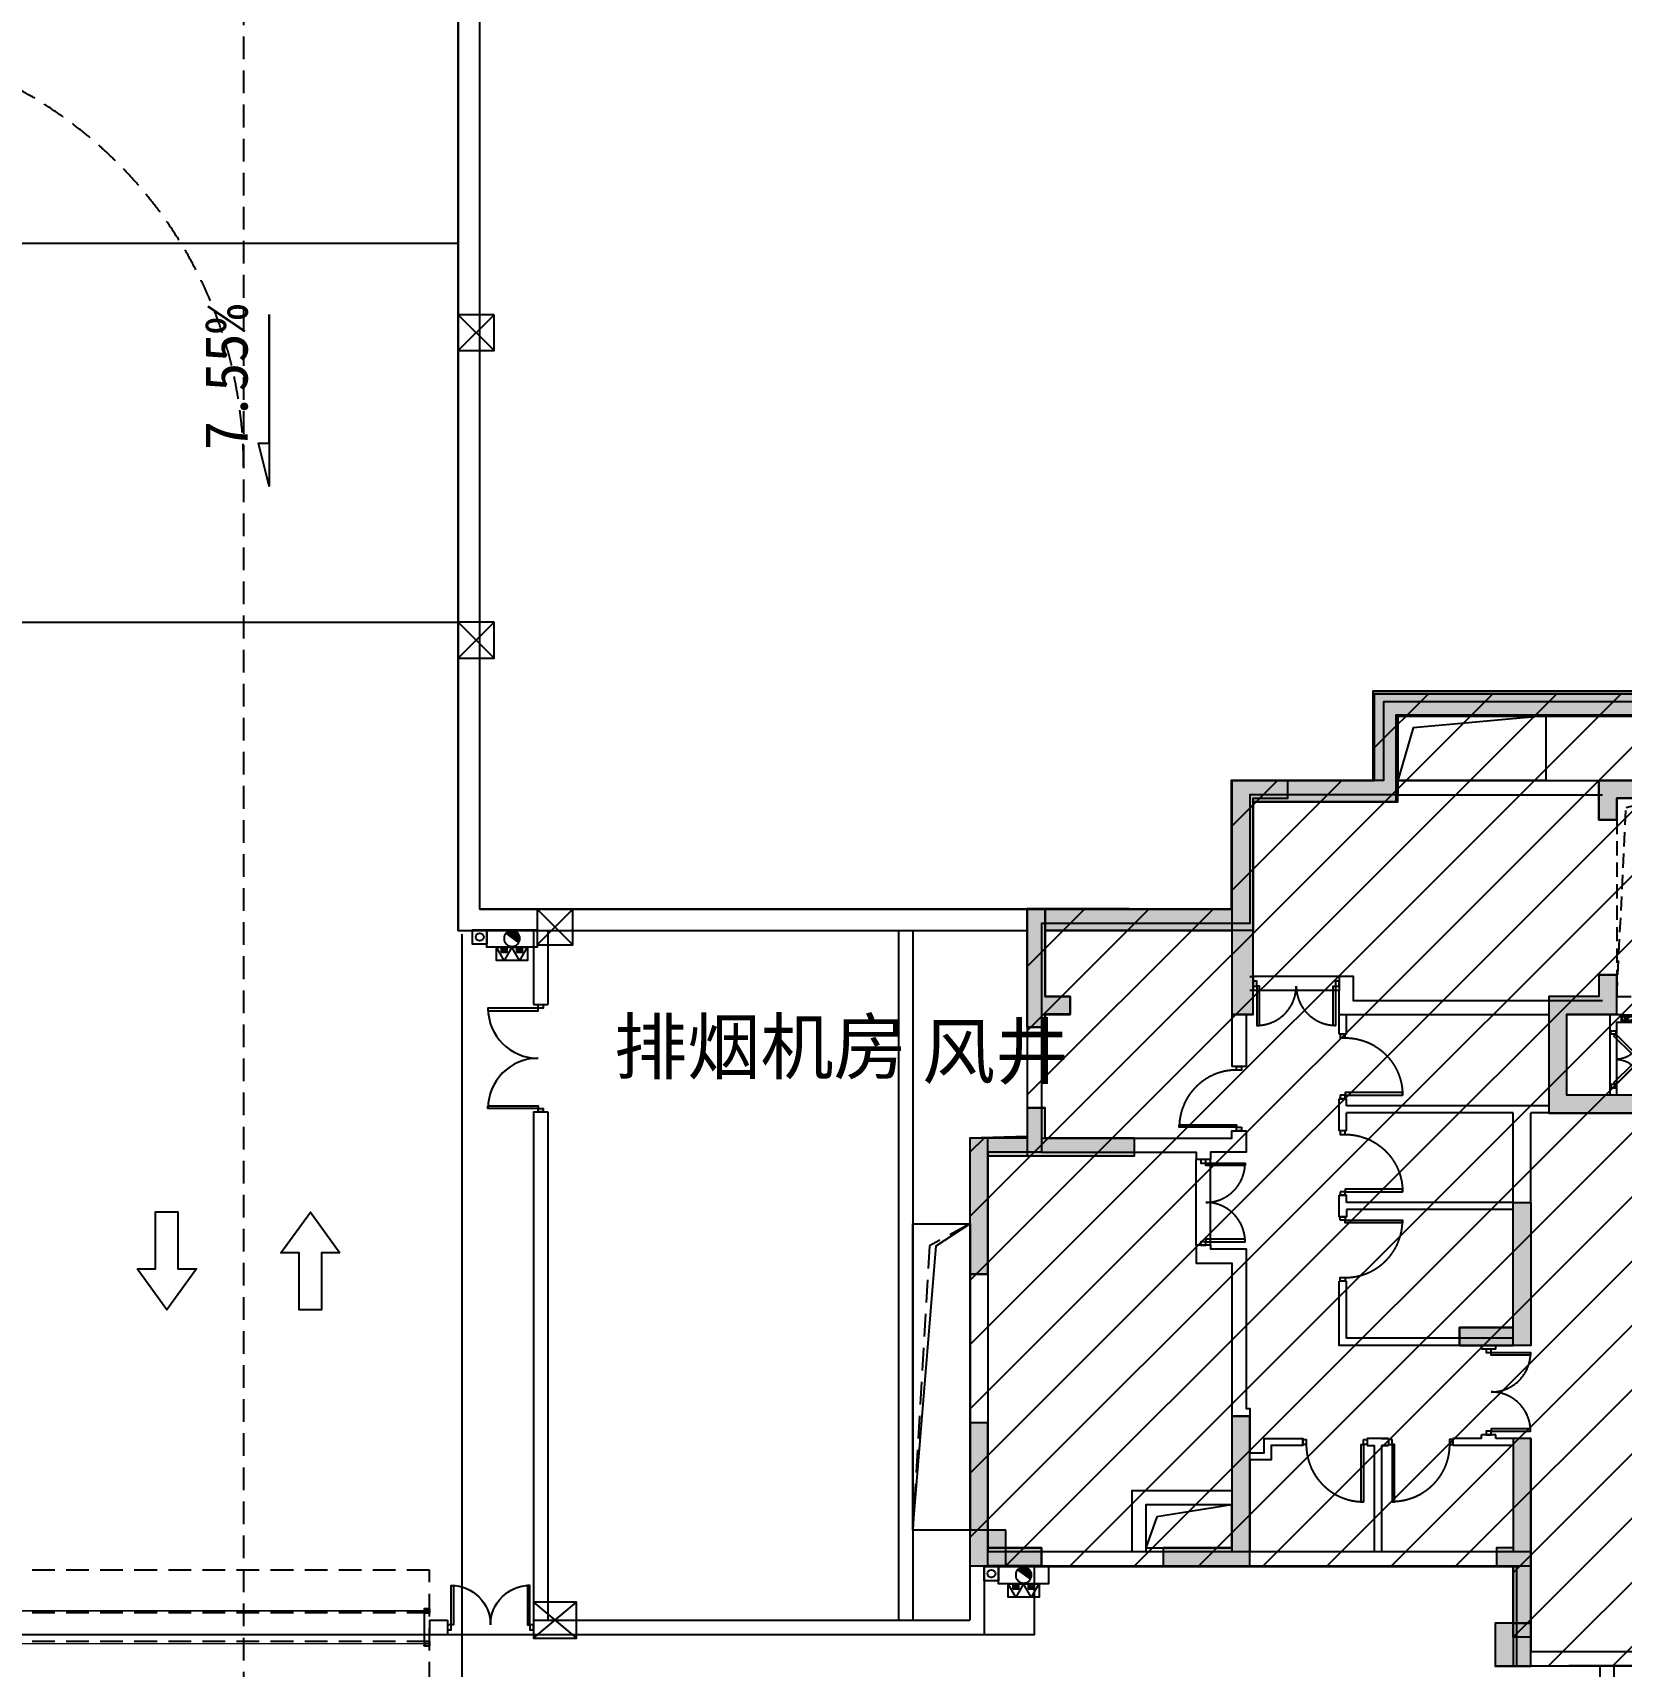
# Model space of a CAD drawing. Header units: millimetres. Extents: x 693907 to 1906102, y -24098 to 332602.
# Drawn here: x 870319 to 892519, y 91354 to 114193 of the extents above; entities that cross this region are included whole.
import ezdxf
from ezdxf.enums import TextEntityAlignment as Align
from ezdxf.xclip import XClip

# ---------------------------------------------------------------- set-up
doc = ezdxf.new("R2010")
doc.units = ezdxf.units.MM
doc.header["$LTSCALE"] = 100
doc.header["$XCLIPFRAME"] = 0
for name, pattern in [('A6-DK-B1F$0$HIDDEN2', [4.7625, 3.175, -1.5875]), ('A6-DK-B1F$0$X-DK-BF1$0$X-DK-BF1$0$DK-WALL-B1F$0$HIDDEN2', [4.7625, 3.175, -1.5875]), ('X4-B1F$0$HIDDEN2', [4.7625, 3.175, -1.5875]), ('XG-130-CORE-B1F$0$ACO-DASHED', [3, 2, -1]), ('XG-130-CORE-B1F$0$XG-14CORE-SF$0$X1-CORE-SF$0$HIDDEN2', [4.7625, 3.175, -1.5875])]:
    doc.linetypes.add(name, pattern=pattern)
for name, color, linetype in [('-ACO-TTLB', 153, 'Continuous'), ('4#-HW-B1F$0$S-HATCH-X', 251, 'Continuous'), ('4#-W-B1F$0$S-COLUMN-S', 2, 'Continuous'), ('4#-W-B1F$0$S-WALL-S', 4, 'Continuous'), ('A-HATCH', 251, 'Continuous'), ('A-ROOM-IDEN', 31, 'Continuous'), ('A6-DK-B1F$0$A-CONC', 30, 'Continuous'), ('A6-DK-B1F$0$A-DOOR', 190, 'Continuous'), ('A6-DK-B1F$0$A-HOLE-FLOR', 242, 'Continuous'), ('A6-DK-B1F$0$A-TRACK', 77, 'A6-DK-B1F$0$HIDDEN2'), ('A6-DK-B1F$0$A-WALL', 2, 'Continuous'), ('A6-DK-B1F$0$X-DK-BF1$0$X-DK-BF1$0$DK-WALL-B1F$0$A-DOOR', 190, 'Continuous'), ('A6-DK-BG-B1F$0$A-DRAIN', 152, 'Continuous'), ('A6-DK-BG-B1F$0$A-STAIR', 142, 'Continuous'), ('A6-W-B1$0$S-WALL-S', 4, 'Continuous'), ('TP-DK-1(xhs)$0$P-J-DIM-L', 70, 'Continuous'), ('TP-DK-1(xhs)$0$P-X-L', 240, 'Continuous'), ('TP-DK-1(xhs)$0$P-X-M', 2, 'Continuous'), ('TP-DK-1(xhs)$0$P-X-X', 1, 'Continuous'), ('X4-B1F$0$A-CONC', 30, 'Continuous'), ('X4-B1F$0$A-HOLE-FLOR', 242, 'Continuous'), ('X4-B1F$0$A-STAIR', 142, 'Continuous'), ('X4-B1F$0$A-VOID', 221, 'X4-B1F$0$HIDDEN2'), ('X4-B1F$0$A-WALL', 2, 'Continuous'), ('X4-B1F$0$xref(dwg引用图层)', 7, 'Continuous'), ('XA6-130-S-B1F$0$A-DOOR', 190, 'Continuous'), ('XA6-130-S-B1F$0$A-HOLE-FLOR', 242, 'Continuous'), ('XA6-130-S-B1F$0$A-STAIR', 142, 'Continuous'), ('XA6-130-S-B1F$0$A-WALL', 2, 'Continuous'), ('XG-130-CORE-B1F$0$A-DOOR', 190, 'Continuous'), ('XG-130-CORE-B1F$0$A-EVTR', 193, 'Continuous'), ('XG-130-CORE-B1F$0$A-HOLE-FLOR', 242, 'Continuous'), ('XG-130-CORE-B1F$0$A-SILL', 135, 'Continuous'), ('XG-130-CORE-B1F$0$A-STAIR', 142, 'Continuous'), ('XG-130-CORE-B1F$0$A-WALL', 2, 'Continuous'), ('XG-130-CORE-B1F$0$XG-14CORE-SF$0$A-STAIR', 142, 'Continuous'), ('XG-130-CORE-B1F$0$XG-14CORE-SF$0$X1-CORE-SF$0$A-INDEX', 134, 'Continuous'), ('XG-130-CORE-B1F$0$XG-14CORE-SF$0$X1-CORE-SF$0$A-RAIL', 55, 'Continuous'), ('XG-130-CORE-B1F$0$XG-14CORE-SF$0$X1-CORE-SF$0$A-STAIR', 142, 'Continuous'), ('XG-130-CORE-B1F$0$XU-3A-28F-SF$0$A-WIND', 126, 'Continuous'), ('xref(dwg引用图层)', 7, 'Continuous')]:
    doc.layers.add(name, color=color, linetype=linetype)
for name, color, linetype, plot in [('4#-HW-B1F$0$S-EDIT', 241, 'Continuous', False), ('A6-W-B1$0$S-EDIT', 241, 'Continuous', False), ('XG-130-CORE-B1F$0$XG-14CORE-SF$0$X1-CORE-SF$0$-ACO-PLTW', 220, 'XG-130-CORE-B1F$0$XG-14CORE-SF$0$X1-CORE-SF$0$HIDDEN2', False)]:
    doc.layers.add(name, color=color, linetype=linetype, plot=plot)
doc.styles.add('A6-DK-BG-B1F$0$华文细黑', font='STXIHEI.TTF')
doc.styles.add('华文细黑', font='STXIHEI.TTF')

# ---------------------------------------------------------------- blocks, each defined once
blk = doc.blocks.new('*U160')
for p, q in [((-25, 0), (-25, 500)), ((25, 0), (25, 500))]:
    blk.add_line(p, q)
for points in [[(25, 500), (-25, 500), (-25, 450), (25, 450)], [(25, 500), (-25, 500), (-25, 450), (25, 450)], [(22, 497), (-22, 497), (-22, 453), (22, 453)], [(22, 497), (-22, 497), (-22, 453), (22, 453)], [(16, 395), (13, 395), (13, 399), (-16, 445), (-16, 450), (-13, 450), (-13, 446), (16, 400), (16, 395)], [(16, 295), (13, 295), (13, 299), (-16, 345), (-16, 350), (-13, 350), (-13, 346), (16, 300), (16, 295)], [(16, 195), (13, 195), (13, 199), (-16, 245), (-16, 250), (-13, 250), (-13, 246), (16, 200), (16, 195)], [(25, 0), (-25, 0), (-25, 50), (25, 50)], [(25, 0), (-25, 0), (-25, 50), (25, 50)], [(22, 3), (-22, 3), (-22, 47), (22, 47)], [(22, 3), (-22, 3), (-22, 47), (22, 47)], [(16, 95), (13, 95), (13, 99), (-16, 145), (-16, 150), (-13, 150), (-13, 146), (16, 100), (16, 95)]]:
    blk.add_lwpolyline(points, close=True)
blk = doc.blocks.new('*U161')
for points in [[(-1100, -35), (-1050, -35), (-1050, 35), (-1100, 35)], [(-50, -35), (0, -35), (0, 35), (-50, 35)], [(-85, -1035), (-85, -35), (-50, -35), (-50, -1035)]]:
    blk.add_lwpolyline(points, close=True)
blk.add_arc((-50, -35), 1000, 180, 270)
blk = doc.blocks.new('XG-130-CORE-B1F$0$DT-YL')
for p, q in [((13512, 6200), (12412, 6200)), ((12962, 3900), (12962, 6200)), ((12562, 5955), (12262, 5955)), ((12562, 6010), (12562, 5955)), ((13362, 5955), (13362, 6010)), ((13662, 5955), (13362, 5955)), ((12156, 5430), (12106, 5430)), ((12131, 5380), (12131, 5430)), ((13806, 5000), (12031, 5000)), ((12156, 4570), (12106, 4570)), ((12131, 4620), (12131, 4570))]:
    blk.add_line(p, q)
for points in [[(13806, 6100), (13806, 6160), (12118, 6160), (12118, 6100)], [(13806, 6010), (13806, 6070), (12118, 6070), (12118, 6010)], [(12081, 5380), (12081, 4620), (12181, 4620), (12181, 5380)]]:
    blk.add_lwpolyline(points, close=True)
for points in [[(12231, 6010), (12231, 4000), (13693, 4000), (13693, 6010)], [(12262, 5955), (12262, 4030), (13662, 4030), (13662, 5955)]]:
    blk.add_lwpolyline(points)
blk.add_circle((12131, 5000), 60)
at = {"extrusion": (0, 0, -1)}
blk.add_ellipse((12962, 5000), major_axis=(60.1, 0), ratio=0.918919, start_param=4.712389, end_param=10.995574, dxfattribs=at)
blk = doc.blocks.new('*U162')
at = {"linetype": 'ByBlock', "lineweight": -2}
for points in [[(322, 258), (75, 10), (50, 35), (297, 282)], [(478, 258), (725, 10), (750, 35), (503, 282)], [(0, 35), (50, 35), (50, -35), (0, -35)], [(800, 35), (750, 35), (750, -35), (800, -35)]]:
    blk.add_lwpolyline(points, close=True, dxfattribs=at)
for centre, start, end in [((50, 35), 0, 45), ((750, 35), 135, 180)]:
    blk.add_arc(centre, 350, start, end, dxfattribs=at)
blk = doc.blocks.new('XG-130-CORE-B1F')
at = {"const_width": 0.25}
blk.add_lwpolyline([(8240, 9020, 1), (8240, 9020, 1)], format="xyb", close=True, dxfattribs=at)
at = {"layer": 'XG-130-CORE-B1F$0$A-HOLE-FLOR', "linetype": 'XG-130-CORE-B1F$0$ACO-DASHED'}
blk.add_lwpolyline([(8940, 9270), (9570, 9270), (9570, 12040), (8940, 12040)], close=True, dxfattribs=at)
blk.add_lwpolyline([(8940, 9270), (9069, 11912), (9570, 12040)], dxfattribs=at)
at = {"layer": 'XG-130-CORE-B1F$0$A-SILL'}
for points in [[(9005, 9010), (9505, 9010)], [(9005, 8910), (9505, 8910)]]:
    blk.add_lwpolyline(points, dxfattribs=at)
at = {"layer": 'XG-130-CORE-B1F$0$A-STAIR'}
blk.add_lwpolyline([(10040, 6390), (11140, 6390)], dxfattribs=at)
at = {"layer": 'XG-130-CORE-B1F$0$A-WALL'}
for p, q in [((12360, 14260), (12360, 9190)), ((10900, 9190), (10900, 9010)), ((10850, 9010), (10850, 8910)), ((11000, 9090), (11000, 8910))]:
    blk.add_line(p, q, dxfattribs=at)
for points in [[(12360, 14260), (9750, 14260), (9750, 8990)], [(9570, 9010), (9570, 12040), (8940, 12040), (8940, 11740), (8690, 11740), (8690, 12290), (9500, 12290)], [(12540, 11989), (12540, 9270), (13310, 9270), (13310, 7640), (11910, 7640), (11910, 7990), (12010, 7990), (12010, 7890), (13060, 7890), (13060, 9020), (12010, 9020), (12010, 8790), (11910, 8790), (11910, 9090), (11000, 9090)], [(8840, 8790), (8940, 8790), (8940, 8910), (9005, 8910), (9005, 9010), (8940, 9010), (8940, 9570), (8690, 9570), (8690, 9270), (7990, 9270), (7990, 7640), (9390, 7640), (9390, 7890), (8940, 7890), (8940, 7990), (8840, 7990), (8840, 7890), (8240, 7890), (8240, 9020), (8840, 9020)], [(12360, 9190), (10900, 9190)], [(8840, 9020), (8840, 8910)], [(8840, 9020), (8840, 8790)], [(9570, 9010), (9505, 9010)], [(9505, 9010), (9505, 8910), (9750, 8910), (9750, 8990), (9750, 8990)], [(10900, 9010), (10850, 9010)], [(11000, 8910), (10850, 8910)], [(11710, 6390), (11140, 6390), (11140, 6210), (11710, 6210), (11710, 3690), (9590, 3690), (9590, 6210), (10040, 6210), (10040, 6390), (9590, 6390)]]:
    blk.add_lwpolyline(points, dxfattribs=at)
at = {"layer": 'XG-130-CORE-B1F$0$XG-14CORE-SF$0$A-STAIR'}
for p, q in [((8840, 8790), (8840, 7990)), ((8940, 7990), (8940, 8790)), ((11910, 7990), (11910, 8790)), ((12010, 8790), (12010, 7990))]:
    blk.add_line(p, q, dxfattribs=at)
blk.add_lwpolyline([(10850, 9010), (9750, 9010)], dxfattribs=at)
at = {"layer": 'XG-130-CORE-B1F$0$XG-14CORE-SF$0$X1-CORE-SF$0$-ACO-PLTW'}
blk.add_line((11180, 13020), (10930, 13020), dxfattribs=at)
blk.add_lwpolyline([(10930, 13020), (10930, 10580), (11180, 10580), (11180, 13020)], dxfattribs=at)
at = {"layer": 'XG-130-CORE-B1F$0$XG-14CORE-SF$0$X1-CORE-SF$0$A-INDEX'}
for points in [[(12360, 12800), (11774, 12462)], [(12360, 12742), (11815, 12428), (11692, 12530), (11808, 12250), (11685, 12352), (11130, 12032)], [(11731, 12437), (11130, 12090)]]:
    blk.add_lwpolyline(points, dxfattribs=at)
at = {"layer": 'XG-130-CORE-B1F$0$XG-14CORE-SF$0$X1-CORE-SF$0$A-RAIL'}
for points in [[(10905, 10555), (11205, 10555), (11205, 13045), (10905, 13045)], [(10955, 10605), (11155, 10605), (11155, 12995), (10955, 12995)]]:
    blk.add_lwpolyline(points, close=True, dxfattribs=at)
at = {"layer": 'XG-130-CORE-B1F$0$XG-14CORE-SF$0$X1-CORE-SF$0$A-STAIR'}
for p, q in [((9750, 12970), (10905, 12970)), ((10955, 12970), (11155, 12970)), ((10980, 10630), (10980, 12970)), ((11130, 10630), (11130, 12970)), ((11205, 12970), (12360, 12970)), ((9750, 12710), (10905, 12710)), ((10955, 12720), (10980, 12720)), ((11130, 12710), (11155, 12710)), ((11205, 12710), (12222, 12710)), ((12200, 12650), (12360, 12650)), ((9750, 12450), (10905, 12450)), ((10955, 12460), (10980, 12460)), ((11130, 12450), (11155, 12450)), ((11205, 12450), (11721, 12450)), ((11750, 12390), (12360, 12390)), ((9750, 12190), (10905, 12190)), ((10955, 12200), (10980, 12200)), ((11130, 12190), (11155, 12190)), ((11205, 12190), (11304, 12190)), ((11282, 12120), (12360, 12120)), ((9750, 11930), (10905, 11930)), ((10955, 11940), (10980, 11940)), ((9750, 11670), (10905, 11670)), ((10955, 11680), (10980, 11680)), ((11130, 11860), (11155, 11860)), ((11205, 11860), (12360, 11860)), ((10955, 11420), (10980, 11420)), ((11130, 11600), (11155, 11600)), ((11205, 11600), (12360, 11600)), ((9750, 11410), (10905, 11410)), ((11130, 11340), (11155, 11340)), ((11205, 11340), (12360, 11340)), ((9750, 11150), (10905, 11150)), ((10955, 11160), (10980, 11160)), ((11130, 11080), (11155, 11080)), ((11205, 11080), (12360, 11080)), ((9750, 10890), (10905, 10890)), ((10955, 10900), (10980, 10900)), ((11130, 10820), (11155, 10820)), ((11205, 10820), (12360, 10820)), ((9750, 10630), (10905, 10630)), ((10955, 10630), (11155, 10630))]:
    blk.add_line(p, q, dxfattribs=at)
at = {"layer": 'XG-130-CORE-B1F$0$XG-14CORE-SF$0$X1-CORE-SF$0$A-STAIR', "linetype": 'XG-130-CORE-B1F$0$XG-14CORE-SF$0$X1-CORE-SF$0$HIDDEN2'}
for points in [[(10900, 14120), (11200, 14120)], [(11110, 9480), (10900, 9480)]]:
    blk.add_lwpolyline(points, dxfattribs=at)
for centre, start, end in [((10900, 12970), 90, 180), ((11200, 12970), 0, 90), ((10900, 10630), 180, 270), ((11200, 10630), 270, 0)]:
    blk.add_arc(centre, 1150, start, end, dxfattribs=at)
at = {"layer": 'XG-130-CORE-B1F$0$A-DOOR'}
for name, p, rotation in [('*U161', (9750, 8960), 180), ('*U162', (11960, 7990), 90)]:
    blk.add_blockref(name, p, dxfattribs=dict(at, rotation=rotation))
at = {"layer": 'XG-130-CORE-B1F$0$A-DOOR', "xscale": -1, "rotation": 270}
blk.add_blockref('*U162', (8890, 7990), dxfattribs=at)
at = {"layer": 'XG-130-CORE-B1F$0$A-EVTR'}
blk.add_blockref('XG-130-CORE-B1F$0$DT-YL', (-2312, 10), dxfattribs=at)
at = {"layer": 'XG-130-CORE-B1F$0$XU-3A-28F-SF$0$A-WIND', "rotation": 90}
blk.add_blockref('*U160', (9505, 8960), dxfattribs=at)
blk = doc.blocks.new('*U100')
for points in [[(-900, 35), (-850, 35), (-850, -35), (-900, -35)], [(-50, 35), (0, 35), (0, -35), (-50, -35)], [(-85, -835), (-85, -35), (-50, -35), (-50, -835)]]:
    blk.add_lwpolyline(points, close=True)
blk.add_arc((-50, -35), 800, 180, 270)
blk = doc.blocks.new('*U95')
at = {"linetype": 'ByBlock', "lineweight": -2}
for points in [[(0, -35), (50, -35), (50, 35), (0, 35)], [(1150, -35), (1200, -35), (1200, 35), (1150, 35)], [(85, -585), (85, -35), (50, -35), (50, -585)], [(1115, -585), (1115, -35), (1150, -35), (1150, -585)]]:
    blk.add_lwpolyline(points, close=True, dxfattribs=at)
for centre, start, end in [((50, -35), 270, 0), ((1150, -35), 180, 270)]:
    blk.add_arc(centre, 550, start, end, dxfattribs=at)
blk = doc.blocks.new('*U103')
for points in [[(-900, 35), (-850, 35), (-850, -35), (-900, -35)], [(-50, 35), (0, 35), (0, -35), (-50, -35)], [(-85, -835), (-85, -35), (-50, -35), (-50, -835)]]:
    blk.add_lwpolyline(points, close=True)
blk.add_arc((-50, -35), 800, 180, 270)
blk = doc.blocks.new('*U98')
for points in [[(-815, 835), (-815, 35), (-850, 35), (-850, 835)], [(-850, -35), (-900, -35), (-900, 35), (-850, 35)], [(0, -35), (-50, -35), (-50, 35), (0, 35)]]:
    blk.add_lwpolyline(points, close=True)
blk.add_arc((-850, 35), 800, 0, 90)
blk = doc.blocks.new('XA6-130-S-B1F')
at = {"layer": 'XA6-130-S-B1F$0$A-HOLE-FLOR'}
blk.add_lwpolyline([(5880, 13190), (7950, 13190), (7950, 12290), (5880, 12290)], close=True, dxfattribs=at)
blk.add_lwpolyline([(7950, 13190), (6095, 13024), (5880, 12290)], dxfattribs=at)
at = {"layer": 'XA6-130-S-B1F$0$A-STAIR'}
for points in [[(5060, 9550), (3860, 9550)], [(5060, 9350), (3860, 9350)], [(3060, 5790), (3060, 6990)], [(3260, 5790), (3260, 6990)]]:
    blk.add_lwpolyline(points, dxfattribs=at)
at = {"layer": 'XA6-130-S-B1F$0$A-WALL'}
for points in [[(9500, 13390), (5680, 13390), (5680, 12290), (3560, 12290), (3560, 10490), (700, 10490)], [(9500, 13190), (5880, 13190), (5880, 12090), (3810, 12090), (3810, 10290), (900, 10290), (900, 7090), (150, 7090), (150, 1510), (7740, 1510), (7740, 110), (9750, 110)], [(5880, 12290), (8740, 12290)], [(5880, 12090), (8740, 12090)], [(3560, 10490), (700, 10490), (700, 7290), (-100, 7290), (-100, 1310), (7540, 1310), (7540, -90), (9750, -90)], [(3810, 9550), (3860, 9550), (3860, 9350), (3810, 9350)], [(7990, 9210), (5260, 9210), (5260, 9550), (5060, 9550)], [(5060, 9550), (5060, 9350)], [(7990, 9010), (5060, 9010), (5060, 9350), (5060, 9350)], [(8740, 9210), (7990, 9210), (7990, 7740), (5160, 7740)], [(3560, 9020), (3560, 8290)], [(3760, 9020), (3760, 8290)], [(5060, 8740), (5060, 9010)], [(5160, 8740), (5160, 9010)], [(5160, 8740), (5060, 8740)], [(3760, 8290), (3560, 8290)], [(5060, 7390), (5060, 7840)], [(5160, 7840), (5060, 7840)], [(5160, 7740), (5160, 7840)], [(5160, 7390), (5160, 7640)], [(7490, 7640), (5160, 7640)], [(7490, 6390), (7490, 7640)], [(7990, 7640), (7740, 7640)], [(7740, 6390), (7740, 7640)], [(900, 7290), (3560, 7290), (3560, 7390), (3760, 7390), (3760, 7090), (3260, 7090), (3260, 6990)], [(3760, 7390), (3760, 7090)], [(5160, 7390), (5060, 7390)], [(900, 7090), (3060, 7090), (3060, 6990)], [(3260, 6990), (3060, 6990)], [(5160, 6290), (5160, 6190), (5060, 6190), (5060, 6490)], [(5160, 6490), (5060, 6490)], [(5160, 6390), (5160, 6490)], [(7490, 6390), (5160, 6390)], [(7490, 6290), (5160, 6290)], [(3060, 5790), (3060, 5540), (3560, 5540), (3560, 1510)], [(3260, 5790), (3060, 5790)], [(3260, 5790), (3260, 5740), (3760, 5740), (3760, 3510), (3810, 3510), (3810, 2890)], [(5160, 5290), (5060, 5290)], [(7050, 4390), (5060, 4390), (5060, 5290)], [(7490, 4490), (5160, 4490), (5160, 5290)], [(5160, 5190), (5160, 5290)], [(7050, 4340), (7050, 4390)], [(7250, 4340), (7050, 4340)], [(7490, 4390), (7250, 4390)], [(7250, 4340), (7250, 4390)], [(3810, 2890), (4010, 2890), (4010, 3090), (4550, 3090), (4550, 2990), (4110, 2990), (4110, 2790), (3810, 2790), (3810, 1510)], [(5750, 3090), (5450, 3090)], [(5450, 3090), (5450, 2990)], [(5450, 2990), (5550, 2990), (5550, 1510)], [(5650, 3090), (5750, 3090)], [(5750, 2990), (5650, 2990)], [(5650, 2990), (5650, 1510)], [(5650, 2990), (5750, 2990)], [(5750, 3090), (5750, 2990)], [(6650, 3090), (6650, 2990)], [(7050, 3090), (6650, 3090)], [(7490, 2990), (6650, 2990)], [(7050, 3090), (7050, 3140)], [(7250, 3140), (7050, 3140)], [(7250, 3090), (7250, 3140)], [(7740, 3090), (7250, 3090)], [(7490, 2990), (7490, 1510)], [(7740, 3090), (7740, 1510)]]:
    blk.add_lwpolyline(points, dxfattribs=at)
at = {"layer": 'XA6-130-S-B1F$0$A-DOOR'}
for name, p in [('*U95', (3860, 9450)), ('*U100', (5450, 3040))]:
    blk.add_blockref(name, p, dxfattribs=at)
at = {"layer": 'XA6-130-S-B1F$0$A-DOOR', "xscale": -1, "rotation": 270}
for p in [(5110, 8740), (5110, 7390)]:
    blk.add_blockref('*U98', p, dxfattribs=at)
at = {"layer": 'XA6-130-S-B1F$0$A-DOOR'}
for name, p, rotation in [('*U103', (3660, 7390), 270), ('*U95', (3160, 5790), 90), ('*U98', (5110, 5290), 270), ('*U95', (7150, 3140), 90)]:
    blk.add_blockref(name, p, dxfattribs=dict(at, rotation=rotation))
at = {"layer": 'XA6-130-S-B1F$0$A-DOOR', "xscale": -1}
blk.add_blockref('*U100', (5750, 3040), dxfattribs=at)
blk = doc.blocks.new('X4-B1F')
at = {"layer": 'X4-B1F$0$A-CONC'}
blk.add_lwpolyline([(8162, 110), (9300, 110), (9300, -90), (8269, -90)], dxfattribs=at)
at = {"layer": 'X4-B1F$0$A-HOLE-FLOR'}
blk.add_lwpolyline([(2360, 1560), (3560, 1560), (3560, 2160), (2360, 2160)], close=True, dxfattribs=at)
blk.add_lwpolyline([(3560, 2160), (2510, 1996), (2360, 1560)], dxfattribs=at)
at = {"layer": 'X4-B1F$0$A-STAIR'}
for points in [[(8900, -90), (11500, -90)], [(8900, -90), (8900, -2090), (11500, -2090), (11500, -90)]]:
    blk.add_lwpolyline(points, dxfattribs=at)
at = {"layer": 'X4-B1F$0$A-VOID'}
blk.add_lwpolyline([(-900, 6090), (-100, 6090), (-100, 1810), (-900, 1810)], close=True, dxfattribs=at)
blk.add_lwpolyline([(-100, 6089), (-666, 5784), (-900, 1810)], dxfattribs=at)
at = {"layer": 'X4-B1F$0$A-WALL'}
for points in [[(3560, 2360), (2160, 2360), (2160, 1510)], [(3560, 2160), (2360, 2160), (2360, 1510)]]:
    blk.add_lwpolyline(points, dxfattribs=at)
ref = blk.add_blockref('XA6-130-S-B1F', (0, 0))
XClip(ref).set_block_clipping_path([(-2000.0000000001, -1000), (8285.099959881, -1000), (8285.099959881, 1240.1551048407), (12225.9127368871, 1240.1551048407), (12225.9127368871, -1000), (30200.0000062791, -1000), (30200.0000062791, 988.1513890704), (33245.6530441269, 988.1513890704), (33245.6530441269, -1000), (43579.9999999999, -1000), (43579.9999999999, 14900), (-2000.0000000001, 14900)])
at = {"layer": 'X4-B1F$0$xref(dwg引用图层)'}
blk.add_blockref('XG-130-CORE-B1F', (0, 0), dxfattribs=at)
blk = doc.blocks.new('4#-HW-B1F')
at = {"layer": '4#-HW-B1F$0$S-HATCH-X'}
for points in [[(33180, 13540), (37180, 13540), (37180, 12290), (39020, 12290), (39020, 10490), (41880, 10490), (41880, 7290), (42680, 7290), (42680, 6390), (43680, 6390), (43680, 2790), (42680, 2790), (42680, 1310), (35140, 1310), (35140, 310), (35140, -90), (33150, -90), (33150, 210), (34840, 210), (34840, 310), (34840, 1610), (42380, 1610), (42380, 3090), (43380, 3090), (43380, 6090), (42380, 6090), (42380, 6990), (41580, 6990), (41580, 10190), (38720, 10190), (38720, 11990), (36830, 11990), (36830, 13190), (32830, 13190), (32830, 14260), (30220, 14260), (30220, 11990), (25140, 11990), (25140, 10190), (22280, 10190), (22280, 7000), (20300, 7000), (20300, 10190), (17440, 10190), (17440, 11940), (12360, 11940), (12360, 14260), (9750, 14260), (9750, 13190), (5880, 13190), (5880, 11990), (3860, 11990), (3860, 10190), (950, 10190), (950, 10490), (3560, 10490), (3560, 12290), (5530, 12290), (5530, 13540), (9400, 13540), (9400, 14610), (12710, 14610), (12710, 12290), (17740, 12290), (17740, 10490), (20600, 10490), (20600, 7300), (21980, 7300), (21980, 10490), (24840, 10490), (24840, 12290), (29870, 12290), (29870, 14610), (33180, 14610)], [(8690, 11740), (8940, 11740), (8940, 12040), (9750, 12040), (9750, 13990), (9450, 13990), (9450, 12290), (8690, 12290)], [(3860, 9020), (3860, 12040), (4340, 12040), (4340, 12290), (3560, 12290), (3560, 9020)], [(950, 9270), (1300, 9270), (1300, 9020), (950, 9020), (950, 8840), (700, 8840), (700, 10490), (950, 10490)], [(7990, 9270), (7990, 7640), (9390, 7640), (9390, 7710), (9390, 7890), (8240, 7890), (8240, 9020), (8940, 9020), (8940, 9570), (8690, 9570), (8690, 9270)], [(2200, 7040), (2200, 7110), (2200, 7290), (950, 7290), (950, 7710), (700, 7710), (700, 7040)], [(150, 5390), (150, 7290), (-100, 7290), (-100, 5390)], [(700, 7290), (700, 7040), (150, 7040), (150, 7290)], [(7490, 6390), (7740, 6390), (7740, 4390), (7490, 4390)], [(7490, 4390), (7490, 4640), (6740, 4640), (6740, 4390)], [(150, 1310), (150, 3310), (-100, 3310), (-100, 1310)], [(2600, 1560), (2600, 1310), (3810, 1310), (3810, 3400), (3560, 3400), (3560, 1560)], [(7260, 1560), (7260, 1310), (7740, 1310), (7740, 3090), (7490, 3090), (7490, 1560)], [(400, 1810), (-100, 1810), (-100, 1310), (400, 1310)], [(900, 1560), (150, 1560), (150, 1310), (900, 1310)], [(7490, 310), (7490, 1310), (7740, 1310), (7740, 310)], [(7740, 510), (7240, 510), (7240, -90), (7740, -90)]]:
    blk.add_hatch(color=256, dxfattribs=at).paths.add_polyline_path(points)
at = {"layer": '4#-HW-B1F$0$S-EDIT'}
for points in [[(9750, 13200), (5850, 13200), (5850, 11990), (3860, 11990), (3860, 10190), (950, 10190), (950, 10490), (3560, 10490), (3560, 12290), (5550, 12290), (5550, 13500), (9450, 13500)], [(7490, 4640), (6740, 4640), (6740, 4390), (7490, 4390)], [(150, 1560), (900, 1560), (900, 1310), (150, 1310)]]:
    blk.add_lwpolyline(points, dxfattribs=at)
for points in [[(8690, 11740), (8940, 11740), (8940, 12040), (9750, 12040), (9750, 13990), (9450, 13990), (9450, 12290), (8690, 12290)], [(3860, 9020), (3860, 12040), (4340, 12040), (4340, 12290), (3560, 12290), (3560, 9020)], [(950, 9270), (1300, 9270), (1300, 9020), (950, 9020), (950, 8840), (700, 8840), (700, 10490), (950, 10490)], [(7990, 9270), (7990, 7640), (9390, 7640), (9390, 7710), (9390, 7710), (9390, 7890), (8240, 7890), (8240, 9020), (8940, 9020), (8940, 9570), (8690, 9570), (8690, 9270)], [(2200, 7040), (2200, 7110), (2200, 7110), (2200, 7290), (950, 7290), (950, 7710), (700, 7710), (700, 7040)], [(150, 5390), (150, 7290), (-100, 7290), (-100, 5390)], [(7490, 6390), (7740, 6390), (7740, 4390), (7490, 4390)], [(150, 1310), (150, 3310), (-100, 3310), (-100, 1310)], [(2600, 1560), (2600, 1310), (3810, 1310), (3810, 3400), (3560, 3400), (3560, 1560)], [(7260, 1560), (7260, 1310), (7740, 1310), (7740, 3090), (7490, 3090), (7490, 1560)], [(400, 1810), (-100, 1810), (-100, 1310), (400, 1310)], [(7490, 310), (7490, 1310), (7740, 1310), (7740, 310)], [(7740, 510), (7240, 510), (7240, -90), (7740, -90)]]:
    blk.add_lwpolyline(points, close=True, dxfattribs=at)
blk = doc.blocks.new('4#-W-B1F')
at = {"layer": '4#-W-B1F$0$S-COLUMN-S'}
for points in [[(400, 1808.870049), (-100, 1808.870049), (-100, 1308.870049), (400, 1308.870049)], [(7740, 508.870049), (7240, 508.870049), (7240, -91.129951), (7740, -91.129951)]]:
    blk.add_lwpolyline(points, close=True, dxfattribs=at)
at = {"layer": '4#-W-B1F$0$S-WALL-S', "color": 0, "linetype": 'ByBlock', "lineweight": -2}
for points in [[(9400, 13538.870049), (5530, 13538.870049), (5530, 12288.870049), (3560, 12288.870049), (3560, 10488.870049), (950, 10488.870049), (700, 10488.870049), (700, 8838.870049), (950, 8838.870049), (950, 9018.870049), (1300, 9018.870049), (1300, 9268.870049), (950, 9268.870049), (950, 10188.870049), (3560, 10188.870049), (3560, 9018.870049), (3860, 9018.870049), (3860, 10188.870049), (3860, 11988.870049), (5880, 11988.870049), (5880, 13188.870049), (9450, 13188.870049)], [(9450, 12288.870049), (8690, 12288.870049), (8690, 11738.870049), (8940, 11738.870049), (8940, 12038.870049), (9750, 12038.870049)], [(700, 7038.870049), (2200, 7038.870049), (2200, 7108.870049), (2200, 7108.870049), (2200, 7288.870049), (950, 7288.870049), (950, 7708.870049), (700, 7708.870049), (700, 7288.870049), (150, 7288.870049), (-100, 7288.870049), (-100, 5388.870049), (150, 5388.870049), (150, 7038.870049), (700, 7038.870049)], [(7490, 4388.870049), (6740, 4388.870049), (6740, 4638.870049), (7490, 4638.870049)]]:
    blk.add_lwpolyline(points, dxfattribs=at)
for points in [[(7990, 9268.870049), (7990, 7638.870049), (9390, 7638.870049), (9390, 7708.870049), (9390, 7708.870049), (9390, 7888.870049), (8240, 7888.870049), (8240, 9018.870049), (8940, 9018.870049), (8940, 9568.870049), (8690, 9568.870049), (8690, 9268.870049)], [(7740, 4388.870049), (7490, 4388.870049), (7490, 6388.870049), (7740, 6388.870049)], [(150, 3308.870049), (-100, 3308.870049), (-100, 1308.870049), (150, 1308.870049), (900, 1308.870049), (900, 1558.870049), (150, 1558.870049)], [(2600, 1558.870049), (2600, 1308.870049), (3810, 1308.870049), (3810, 3398.870049), (3560, 3398.870049), (3560, 1558.870049)], [(7490, 1308.870049), (7490, 508.870049), (7740, 508.870049), (7740, 1308.870049), (7740, 1308.870049), (7740, 1308.870049), (7740, 3088.870049), (7490, 3088.870049), (7490, 1558.870049), (7260, 1558.870049), (7260, 1558.870049), (7260, 1308.870049)]]:
    blk.add_lwpolyline(points, close=True, dxfattribs=at)
blk = doc.blocks.new('BF1')
at = {"layer": 'xref(dwg引用图层)'}
for name in ['4#-HW-B1F', '4#-W-B1F']:
    blk.add_blockref(name, (141300, 91450), dxfattribs=at)
blk = doc.blocks.new('TP-DK-1(xhs)$0$PG01.1')
at = {"color": 1}
for p, q in [((108, 187), (0, 0)), ((80, 72), (66, 58)), ((89, 72), (66, 48)), ((99, 72), (66, 39)), ((109, 72), (66, 29)), ((118, 72), (66, 20)), ((128, 72), (66, 10)), ((138, 72), (66, 0)), ((147, 72), (76, 0)), ((150, 65), (85, 0)), ((150, 56), (94, 0)), ((150, 46), (104, 0)), ((216, 0), (108, 187)), ((150, 36), (114, 0)), ((150, 27), (123, 0)), ((150, 17), (133, 0)), ((150, 8), (142, 0)), ((324, 187), (216, 0)), ((296, 72), (282, 58)), ((305, 72), (282, 48)), ((315, 72), (282, 39)), ((325, 72), (282, 29)), ((334, 72), (282, 20)), ((344, 72), (282, 10)), ((354, 72), (282, 0)), ((363, 72), (292, 0)), ((366, 65), (301, 0)), ((366, 56), (310, 0)), ((366, 46), (320, 0)), ((432, 0), (324, 187)), ((366, 36), (330, 0)), ((366, 27), (339, 0)), ((366, 17), (349, 0)), ((366, 8), (358, 0))]:
    blk.add_line(p, q, dxfattribs=at)
at = {"color": 2}
for p, q in [((0, 0), (216, 0)), ((216, 0), (432, 0))]:
    blk.add_line(p, q, dxfattribs=at)
at = {"color": 1}
for points in [[(0, 0), (436, 0), (436, 190), (0, 190)], [(66, 72), (150, 72), (150, 0), (66, 0)], [(282, 72), (366, 72), (366, 0), (282, 0)]]:
    blk.add_lwpolyline(points, close=True, dxfattribs=at)
blk = doc.blocks.new('TP-DK-1(xhs)$0$PG02.4')
blk.add_hatch(color=1).paths.add_polyline_path([(265, 48, 0.699012), (461, 120, 0.141488), (444, 179)])
at = {"color": 1}
blk.add_line((265, 48), (444, 179), dxfattribs=at)
blk.add_lwpolyline([(0, 0), (700, 0), (700, 240), (0, 240)], close=True, dxfattribs=at)
blk.add_circle((350, 120), 111, dxfattribs=at)
blk = doc.blocks.new('TP-DK-1(xhs)')
at = {"layer": 'TP-DK-1(xhs)$0$P-J-DIM-L', "color": 8, "true_color": 0x808080, "elevation": 0}
for points in [[(134450, 101650), (134450, 101450), (134250, 101450), (134250, 101650)], [(141600, 92750), (141600, 92550), (141400, 92550), (141400, 92750)]]:
    blk.add_lwpolyline(points, close=True, dxfattribs=at)
at = {"layer": 'TP-DK-1(xhs)$0$P-X-L'}
for centre in [(134350, 101550, 0), (141500, 92650, 0)]:
    blk.add_circle(centre, 55, dxfattribs=at)
at = {"layer": 'TP-DK-1(xhs)$0$P-X-M', "extrusion": (0, 0, -1), "zscale": -1, "rotation": 180}
for p in [(-134582, 101410, 0), (-141732, 92510, 0)]:
    blk.add_blockref('TP-DK-1(xhs)$0$PG01.1', p, dxfattribs=at)
at = {"layer": 'TP-DK-1(xhs)$0$P-X-X', "xscale": -1, "rotation": 180}
for p in [(134450, 101650, 0), (141600, 92750, 0)]:
    blk.add_blockref('TP-DK-1(xhs)$0$PG02.4', p, dxfattribs=at)
blk = doc.blocks.new('A6-W-B1$0$Z-3')
at = {"layer": 'A6-W-B1$0$S-EDIT'}
for p, q in [((-250, 250), (250, -250)), ((250, 250), (-250, -250))]:
    blk.add_line(p, q, dxfattribs=at)
at = {"layer": 'A6-W-B1$0$S-WALL-S', "color": 0, "linetype": 'ByBlock', "lineweight": -2}
blk.add_lwpolyline([(250, 250), (-250, 250), (-250, -250), (250, -250), (250, 250)], dxfattribs=at)
blk = doc.blocks.new('A6-W-B1$0$Z-2')
at = {"layer": 'A6-W-B1$0$S-EDIT'}
for p, q in [((72869, 44139), (73369, 43539)), ((73369, 44139), (72869, 43539))]:
    blk.add_line(p, q, dxfattribs=at)
at = {"layer": 'A6-W-B1$0$S-WALL-S', "color": 0, "linetype": 'ByBlock', "lineweight": -2}
blk.add_lwpolyline([(73369, 44139), (72869, 44139), (72869, 43539), (73369, 43539), (73369, 44139)], dxfattribs=at)
blk = doc.blocks.new('A6-W-B1', base_point=(85957, 40190))
at = {"layer": 'A6-W-B1$0$S-WALL-S'}
blk.add_lwpolyline([(227957, 141830), (227957, 142130), (227957, 142130), (227957, 142130), (220307, 142130), (220307, 192300), (227157, 192300), (227157, 192600), (220007, 192600), (220007, 141830), (227957, 141830), (227957, 141830), (227957, 141830)], dxfattribs=at)
for p in [(220257, 150190), (220257, 145890), (221357, 141880, 0)]:
    blk.add_blockref('A6-W-B1$0$Z-3', p, dxfattribs=at)
at = {"layer": 'A6-W-B1$0$S-WALL-S', "rotation": 90}
blk.add_blockref('A6-W-B1$0$Z-2', (265197, 59071, 0), dxfattribs=at)
blk = doc.blocks.new('A6-DK-BG-B1F$0$A-DRAIN-INDEX')
blk.add_lwpolyline([(300, 0), (0, 0), (-300, 0), (-500, 0), (-300, 50), (-300, 0)], close=True)
at = {"style": 'A6-DK-BG-B1F$0$华文细黑'}
blk.add_attdef('坡度', text='', height=250, dxfattribs=at).set_placement((0, 100), align=Align.CENTER)
blk = doc.blocks.new('A6-DK-BG-B1F')
at = {"layer": 'A6-DK-BG-B1F$0$A-STAIR'}
for p, q in [((127800, 111250), (134050, 111250)), ((121750, 105950), (134050, 105950))]:
    blk.add_line(p, q, dxfattribs=at)
at = {"layer": 'A6-DK-BG-B1F$0$A-STAIR', "elevation": 0}
blk.add_lwpolyline([(134100, 101590), (134100, 69830), (122750, 69830)], dxfattribs=at)
at = {"layer": 'A6-DK-BG-B1F$0$A-DRAIN'}
ref = blk.add_blockref('A6-DK-BG-B1F$0$A-DRAIN-INDEX', (131406, 109352), dxfattribs=dict(at, xscale=3, yscale=3, zscale=3, rotation=90))
ref.add_attrib('坡度', '7.55%', dxfattribs={"layer": '0', "height": 600, "rotation": 90, "style": 'A6-DK-BG-B1F$0$华文细黑'}).set_placement((131106, 109376), align=Align.CENTER)
blk = doc.blocks.new('A6-DK-B1F$0$A$C48A675EB')
at = {"layer": 'A6-DK-B1F$0$A-TRACK', "linetype": 'ByBlock'}
blk.add_lwpolyline([(1047, -516), (1047, -195), (50, -195), (50, 195), (1047, 195), (1047, 517), (1759, 0)], close=True, dxfattribs=at)
blk = doc.blocks.new('A6-DK-B1F$0$gsethsergtyf')
at = {"layer": 'A6-DK-B1F$0$A-TRACK'}
blk.add_line((131050, 188910), (131050, 73030), dxfattribs=at)
for centre, start, end in [((125050, 120125, 0), 270, 0), ((125050, 108125, 0), 0, 90)]:
    blk.add_arc(centre, 6000, start, end, dxfattribs=at)
at = {"layer": 'A6-DK-B1F$0$A-TRACK', "linetype": 'ByBlock'}
for p, xscale, yscale, zscale, rotation in [((129976, 97747, 0), 0.8, 0.8, 0.8, 270), ((131984, 96296, 0), 0.8000000000000003, 0.8000000000000003, 0.8000000000000003, 90)]:
    blk.add_blockref('A6-DK-B1F$0$A$C48A675EB', p, dxfattribs=dict(at, xscale=xscale, yscale=yscale, zscale=zscale, rotation=rotation))
blk = doc.blocks.new('dttc')
at = {"layer": 'A-HATCH'}
h = blk.add_hatch(dxfattribs=at)
h.set_pattern_fill('ANSI31', color=256, scale=200)
h.paths.add_polyline_path([(141200, 92760), (148790, 92760), (148790, 91360), (155260, 91360), (155260, 91760), (155110, 91759), (155110, 92758), (170070, 92754), (170070, 91360), (176330, 91359), (176330, 92759), (183980, 92760), (183980, 94239), (184980, 94239), (184980, 97839), (183980, 97839), (183980, 98739), (183180, 98739), (183180, 101939), (180320, 101939), (180320, 103739), (178430, 103739), (178430, 104939), (174430, 104940), (174430, 106009), (171220, 106009), (171220, 103740), (166140, 103740), (166140, 101940), (163280, 101939), (163280, 98740), (161900, 98750), (161900, 101939), (159040, 101940), (159040, 103740), (153960, 103740), (153960, 106009), (150750, 106009), (150750, 104950), (146850, 104950), (146850, 103740), (144850, 103740), (144850, 101939), (142000, 101950), (142000, 98760), (141200, 98739)])
blk.add_lwpolyline([(150750, 104950), (146850, 104950), (146850, 103740), (144850, 103740), (144850, 101939), (142000, 101950), (142000, 98760), (141200, 98739), (141200, 92760), (148790, 92760), (148790, 91360), (155260, 91360)], dxfattribs=at)
blk = doc.blocks.new('*U463')
at = {"linetype": 'ByBlock', "lineweight": -2}
for points in [[(85, 735), (85, 35), (50, 35), (50, 735)], [(1415, 735), (1415, 35), (1450, 35), (1450, 735)], [(0, 35), (50, 35), (50, -35), (0, -35)], [(1450, 35), (1500, 35), (1500, -35), (1450, -35)]]:
    blk.add_lwpolyline(points, close=True, dxfattribs=at)
for centre, start, end in [((50, 35), 0, 90), ((1450, 35), 90, 180)]:
    blk.add_arc(centre, 700, start, end, dxfattribs=at)
blk = doc.blocks.new('*U446')
at = {"layer": 'A6-DK-B1F$0$X-DK-BF1$0$X-DK-BF1$0$DK-WALL-B1F$0$A-DOOR', "linetype": 'A6-DK-B1F$0$X-DK-BF1$0$X-DK-BF1$0$DK-WALL-B1F$0$HIDDEN2'}
for p, q in [((-200, 6000), (-200, 0)), ((200, 6000), (200, 0))]:
    blk.add_line(p, q, dxfattribs=at)
blk.add_lwpolyline([(-800, 0), (800, 0), (800, 6000), (-800, 6000), (-800, 0)], close=True, dxfattribs=at)
at = {"layer": 'A6-DK-B1F$0$X-DK-BF1$0$X-DK-BF1$0$DK-WALL-B1F$0$A-DOOR'}
for points in [[(-208, 5935), (-210, 5935), (-210, 5925), (-200, 5925), (-200, 6000), (-260, 6000), (-260, 5925), (-250, 5925), (-250, 5935), (-252, 5935), (-252, 5927), (-258, 5927), (-258, 5998), (-202, 5998), (-202, 5927), (-208, 5927)], [(208, 5935), (210, 5935), (210, 5925), (200, 5925), (200, 6000), (260, 6000), (260, 5925), (250, 5925), (250, 5935), (252, 5935), (252, 5927), (258, 5927), (258, 5998), (202, 5998), (202, 5927), (208, 5927)], [(-208, 65), (-210, 65), (-210, 75), (-200, 75), (-200, 0), (-260, 0), (-260, 75), (-250, 75), (-250, 65), (-252, 65), (-252, 73), (-258, 73), (-258, 2), (-202, 2), (-202, 73), (-208, 73)], [(208, 65), (210, 65), (210, 75), (200, 75), (200, 0), (260, 0), (260, 75), (250, 75), (250, 65), (252, 65), (252, 73), (258, 73), (258, 2), (202, 2), (202, 73), (208, 73)]]:
    blk.add_lwpolyline(points, close=True, dxfattribs=at)
at = {"layer": 'A6-DK-B1F$0$X-DK-BF1$0$X-DK-BF1$0$DK-WALL-B1F$0$A-DOOR', "linetype": 'A6-DK-B1F$0$X-DK-BF1$0$X-DK-BF1$0$DK-WALL-B1F$0$HIDDEN2', "const_width": 20}
for points in [[(-230, 5998), (-230, 2)], [(230, 5998), (230, 2)]]:
    blk.add_lwpolyline(points, dxfattribs=at)
at = {"layer": 'A6-DK-B1F$0$X-DK-BF1$0$X-DK-BF1$0$DK-WALL-B1F$0$A-DOOR'}
for points in [[(-200, 5925), (200, 5925)], [(-200, 75), (200, 75)]]:
    blk.add_lwpolyline(points, dxfattribs=at)
blk = doc.blocks.new('*U471')
at = {"linetype": 'ByBlock', "lineweight": -2}
for points in [[(-585, 1115), (-35, 1115), (-35, 1150), (-585, 1150)], [(-35, 1150), (-35, 1200), (35, 1200), (35, 1150)], [(-585, 85), (-35, 85), (-35, 50), (-585, 50)], [(-35, 0), (-35, 50), (35, 50), (35, 0)]]:
    blk.add_lwpolyline(points, close=True, dxfattribs=at)
for centre, start, end in [((-35, 1150), 180, 270), ((-35, 50), 90, 180)]:
    blk.add_arc(centre, 550, start, end, dxfattribs=at)

msp = doc.modelspace()

# ---------------------------------------------------------------- linework, layer by layer
at = {"layer": '-ACO-TTLB'}
msp.add_lwpolyline([(892216.9, 91360), (892216.9, 57230), (892216.9, 57030), (887576.9, 57030), (887576.9, 51390), (883616.9, 51390), (883616.9, 52370), (879016.9, 52370), (879016.9, 58630), (864666.9, 58630), (864666.9, 91800), (884316.9, 91800), (884316.9, 92750), (891056.9, 92750), (891056.9, 91360)], close=True, dxfattribs=at)
at = {"layer": 'A6-DK-B1F$0$A-CONC'}
for p, q in [((876266.9, 101640, 0), (876266.9, 152400)), ((876566.9, 101940, 0), (876566.9, 152100))]:
    msp.add_line(p, q, dxfattribs=at)
at = {"layer": 'A6-DK-B1F$0$A-CONC', "elevation": 0}
for points in [[(876566.9, 101940), (882716.9, 101940), (882716.9, 101940), (884216.9, 101940)], [(876266.9, 101640), (883116.9, 101640), (883116.9, 101640)], [(883116.9, 101640), (884216.9, 101640)]]:
    msp.add_lwpolyline(points, dxfattribs=at)
at = {"layer": 'A6-DK-B1F$0$A-HOLE-FLOR'}
msp.add_lwpolyline([(882616.9, 97538.9), (883418, 97538.9), (883418, 93260), (882616.9, 93260)], close=True, dxfattribs=at)
msp.add_lwpolyline([(882616.9, 93260), (882942.9, 97233.5), (883416.9, 97538.9)], dxfattribs=at)
at = {"layer": 'A6-DK-B1F$0$A-WALL'}
for p, q in [((877316.9, 101640, 0), (877316.9, 100605, 0)), ((877516.9, 101640, 0), (877516.9, 100605, 0)), ((882416.9, 101638.9, 0), (882416.9, 92000, 0)), ((882616.9, 101638.9, 0), (882616.9, 92000, 0)), ((877316.9, 100605, 0), (877516.9, 100605, 0)), ((877316.9, 99105, 0), (877316.9, 92000, 0)), ((877316.9, 99105, 0), (877516.9, 99105, 0)), ((877516.9, 99105, 0), (877516.9, 92000, 0)), ((883416.9, 92750, 0), (883416.9, 92000, 0)), ((883616.9, 92750, 0), (883616.9, 91800, 0)), ((875866.9, 92000, 0), (876116.9, 92000, 0)), ((875866.9, 92000, 0), (875866.9, 91800, 0)), ((876116.9, 92000, 0), (876116.9, 91800, 0)), ((877316.9, 92000, 0), (883416.9, 92000, 0)), ((875866.9, 91800, 0), (876116.9, 91800, 0)), ((877316.9, 91800, 0), (883616.9, 91800, 0))]:
    msp.add_line(p, q, dxfattribs=at)

# ---------------------------------------------------------------- block references
at = {"layer": '-ACO-TTLB'}
for name in ['BF1', 'dttc']:
    msp.add_blockref(name, (742216.9, 0), dxfattribs=at)
msp.add_blockref('A6-DK-B1F$0$gsethsergtyf', (742216.9, 0))
at = {"layer": 'A6-DK-B1F$0$A-DOOR', "rotation": 90}
msp.add_blockref('*U463', (877416.9, 99105, 0), dxfattribs=at)
at = {"layer": 'A6-DK-B1F$0$A-DOOR', "xscale": -1, "rotation": 90}
msp.add_blockref('*U471', (877316.9, 91900, 0), dxfattribs=at)
at = {"layer": 'A6-DK-B1F$0$X-DK-BF1$0$X-DK-BF1$0$DK-WALL-B1F$0$A-DOOR', "extrusion": (2.22346e-21, -5.64264e-07, 1), "rotation": 270}
msp.add_blockref('*U446', (869866.9, 91900, -0.1), dxfattribs=at)
at = {"layer": 'xref(dwg引用图层)'}
for name, p in [('A6-W-B1', (742216.9, 0)), ('TP-DK-1(xhs)', (742216.9, 0)), ('A6-DK-BG-B1F', (742216.9, 0)), ('X4-B1F', (883516.9, 91450))]:
    msp.add_blockref(name, p, dxfattribs=at)

# ---------------------------------------------------------------- texts
at = {"layer": 'A-ROOM-IDEN', "style": '华文细黑'}
for s, p in [('排烟机房', (880488.2, 99641.3)), ('风井', (883770.5, 99577.5))]:
    msp.add_text(s, height=750, dxfattribs=at).set_placement(p, align=Align.CENTER)

doc.saveas('drawing.dxf')
